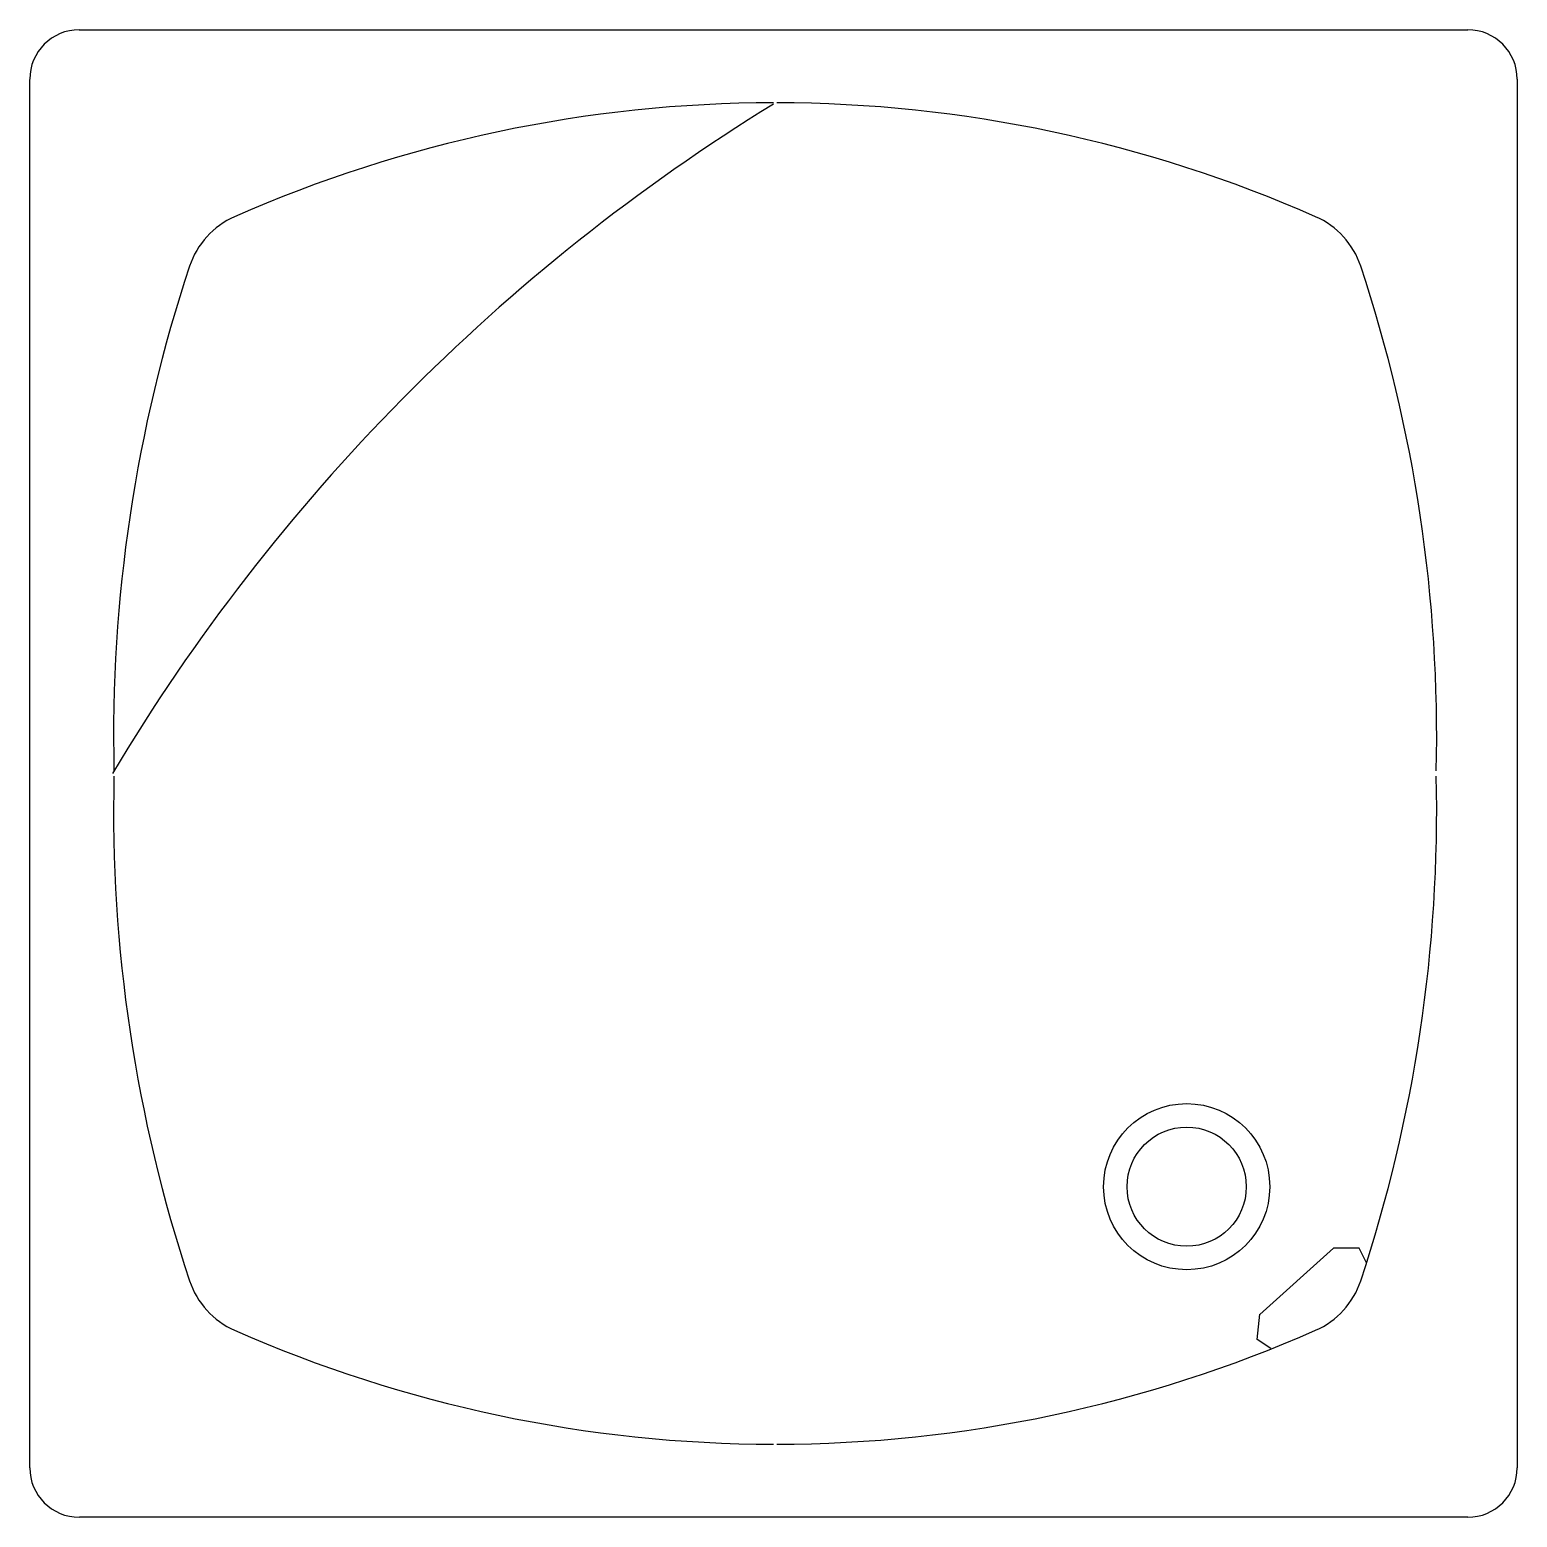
# Model space of a CAD drawing. Extents: x 0 to 90, y 0 to 90.
import ezdxf

# ---------------------------------------------------------------- set-up
doc = ezdxf.new("R2010")
doc.units = 0
doc.header["$LTSCALE"] = 5
doc.header["$MEASUREMENT"] = 0
doc.layers.get('0').update_dxf_attribs({"linetype": 'CONTINUOUS'})

msp = doc.modelspace()

# ---------------------------------------------------------------- linework, layer by layer
at = {"color": 0, "linetype": 'ByBlock'}
for p, q in [((3, 90), (87, 90)), ((0, 3), (0, 87)), ((90, 87), (90, 3)), ((74.426, 12.261), (78.875, 16.278)), ((80.432, 16.278), (78.875, 16.278)), ((80.882, 15.395), (80.432, 16.278)), ((74.259, 10.746), (74.429, 12.294)), ((75.088, 10.203), (74.259, 10.746)), ((87, 0), (3, 0))]:
    msp.add_line(p, q, dxfattribs=at)
for radius in [5.025, 3.606]:
    msp.add_circle((70, 20), radius, dxfattribs=at)
for centre, radius, start, end in [((3, 87), 3, 90, 180), ((87, 87), 3, 0, 90), ((45.116, 4.504), 81.078, 90.08172, 113.80162), ((45.082, 4.504), 81.078, 66.19838, 89.91828), ((107.59, -16.32), 119.519, 121.57946, 149.13228), ((14.413, 74.112), 5, 113.80162, 161.646), ((75.785, 74.112), 5, 18.354, 66.19838), ((95.382, 47.249), 90.309, 161.646, 181.32304), ((-5.184, 47.249), 90.309, 358.67696, 18.354), ((95.382, 42.751), 90.309, 178.67696, 198.354), ((-5.184, 42.751), 90.309, 341.646, 1.32304), ((14.413, 15.888), 5, 198.354, 246.19838), ((75.785, 15.888), 5, 293.80162, 341.646), ((45.116, 85.496), 81.078, 246.19838, 269.91828), ((45.082, 85.496), 81.078, 270.08172, 293.80162), ((3, 3), 3, 180, 270), ((87, 3), 3, 270, 0)]:
    msp.add_arc(centre, radius, start, end, dxfattribs=at)

doc.saveas('drawing.dxf')
